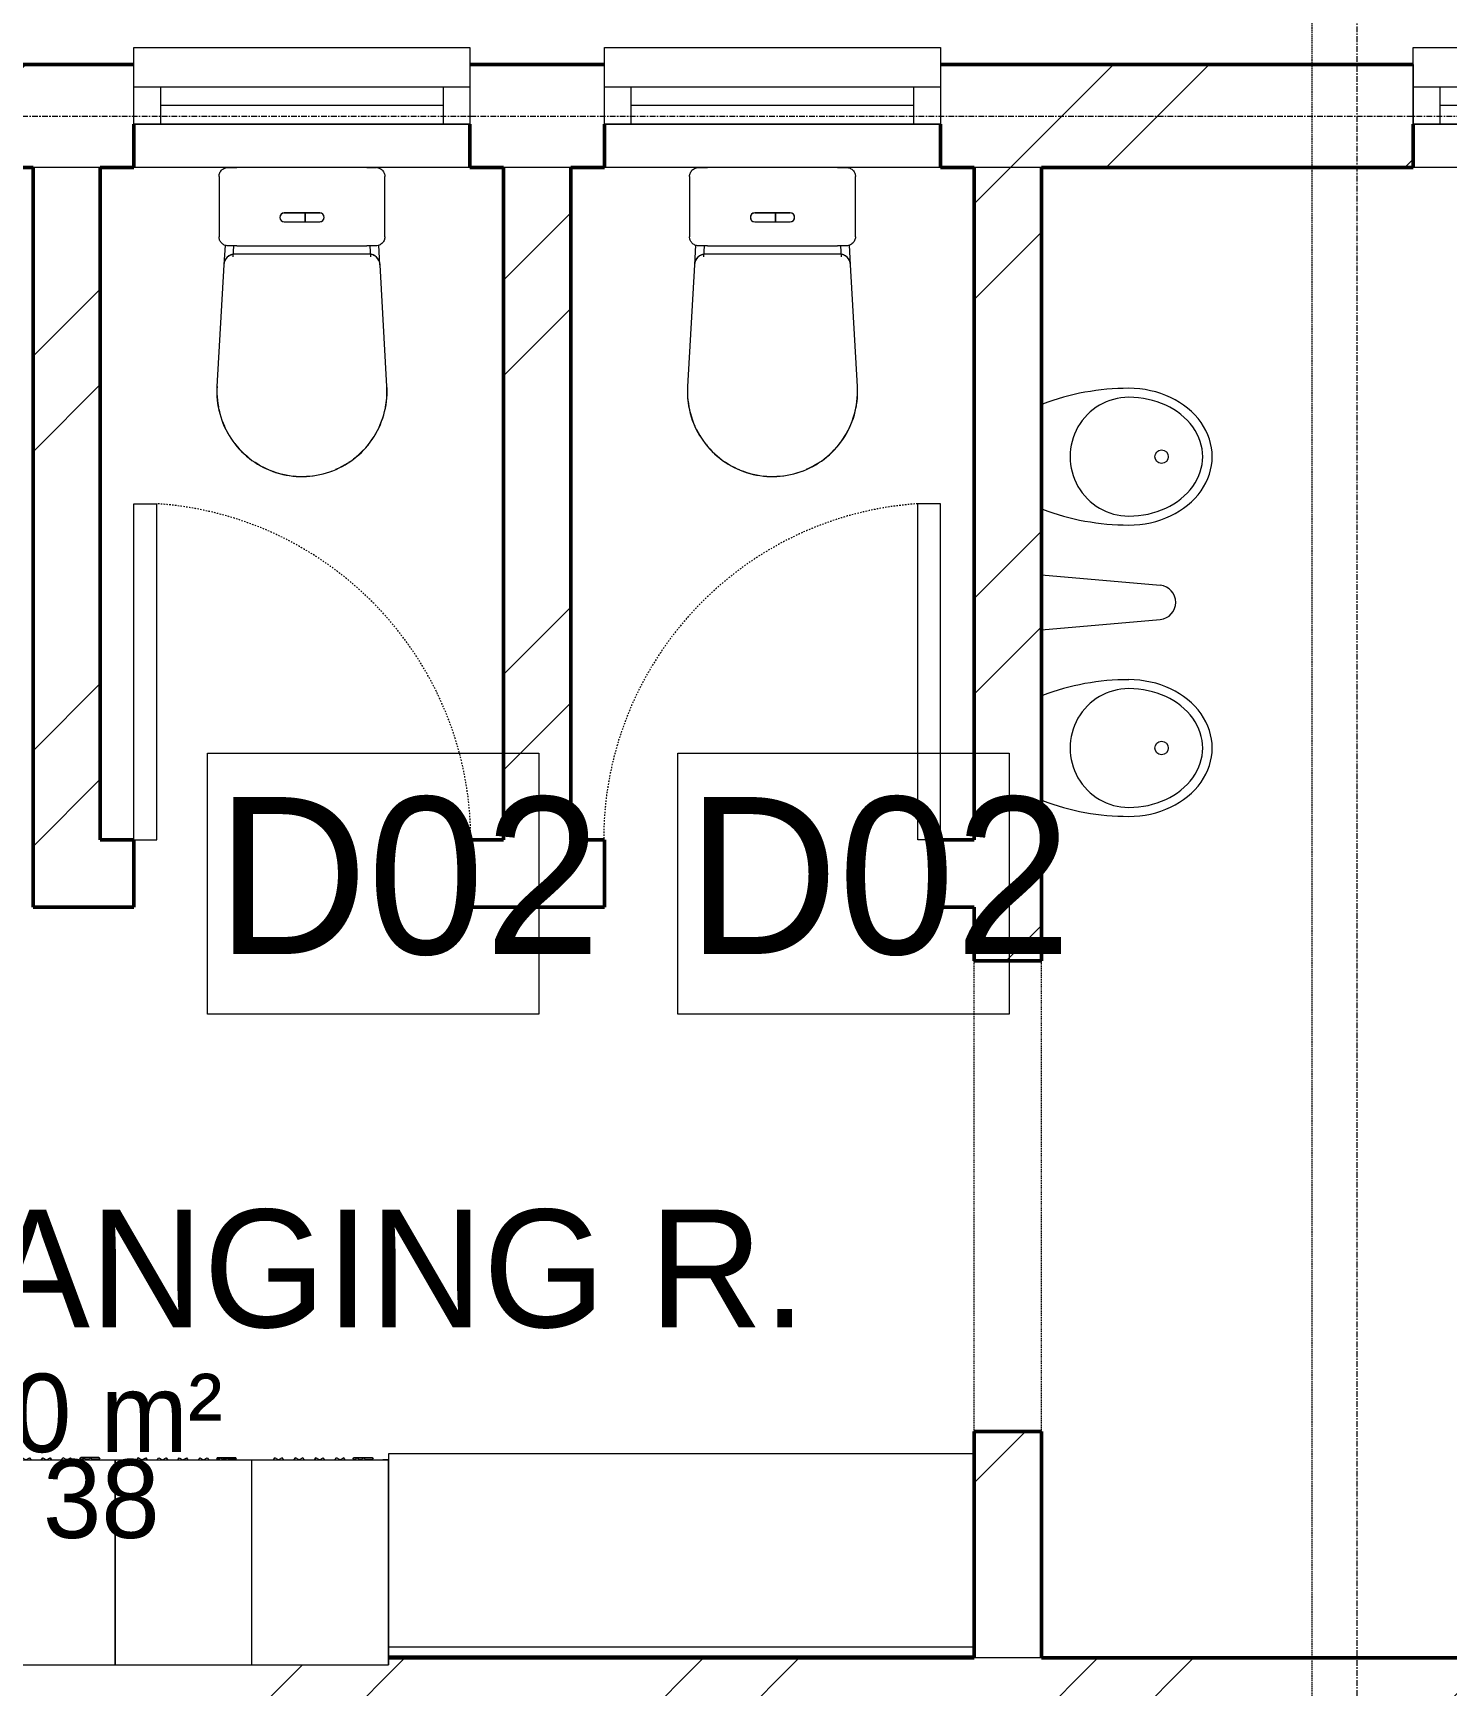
# Model space of a CAD drawing. Header units: inches. Extents: x 22 to 382261, y 22 to 371281.
# Drawn here: x 100290 to 103445, y 65179 to 68866 of the extents above; entities that cross this region are included whole.
import ezdxf

# ---------------------------------------------------------------- set-up
doc = ezdxf.new("R2010")
doc.units = ezdxf.units.IN
doc.header["$MEASUREMENT"] = 0
for name, pattern in [('Dash', [6.35, 3.175, -3.175]), ('Grid Line 1_2_', [22.225, 12.7, -3.175, 3.175, -3.175]), ('Hidden 1_8_', [4.7625, 3.175, -1.5875]), ('Overhead', [3.96875, 2.38125, -1.5875])]:
    doc.linetypes.add(name, pattern=pattern)
for name, color, linetype, lineweight in [('A-AREA-IDEN', 2, 'Continuous', 9), ('A-DETL-HDLN', 90, 'Hidden 1_8_', 9), ('A-DOOR', 31, 'Continuous', 9), ('A-DOOR-HDLN', 31, 'Dash', 9), ('A-DOOR-IDEN', 31, 'Continuous', 9), ('A-FLOR', 192, 'Continuous', 9), ('A-GENM', 13, 'Continuous', 9), ('A-GLAZ', 151, 'Continuous', 9), ('A-GLAZ-SILL', 1, 'Continuous', 9), ('A-WALL', 113, 'Continuous', 9), ('A-WALL-PATT', 111, 'Continuous', 9), ('G-IMPT', 8, 'Continuous', 9), ('I-WALL', 2, 'Continuous', 9), ('P-SANR-FIXT', 6, 'Continuous', 9), ('Q-CASE', 31, 'Continuous', 9), ('Q-SPCQ', 91, 'Continuous', 9), ('S-GRID', 1, 'Continuous', 9)]:
    doc.layers.add(name, color=color, linetype=linetype, lineweight=lineweight)
doc.styles.add('Century Gothic_1', font='GOTHIC.TTF', dxfattribs={"height": 1})
doc.styles.add('Gill Sans MT', font='GIL_____.TTF', dxfattribs={"height": 262.5})
doc.styles.add('Tw Cen MT Condensed', font='TCCM____.TTF', dxfattribs={"height": 1.35})
pattern_1 = [(45, (101903.7, 56557.85), (-440.033, 440.033), []), (45, (101903.7, 57224.6), (-440.033, 440.033), [])]

# ---------------------------------------------------------------- blocks, each defined once
blk = doc.blocks.new('Windows_Sgl_Plain - 750 by 600-438113-01-GROUND FLOOR FURNITURE PLAN')
at = {"layer": 'A-GLAZ'}
for p, q in [((-375, 9.5), (375, 9.5)), ((-375, -161), (-375, 9.5)), ((375, 9.5), (-375, 9.5)), ((-315, -73.5), (-315, 9.5)), ((315, 9.5), (315, -73.5)), ((375, 9.5), (375, -161)), ((-375, -73.5), (-375, -25.5)), ((-315, -32), (315, -32)), ((375, -25.5), (375, -73.5)), ((375, -73.5), (-375, -73.5)), ((375, -161), (-375, -161))]:
    blk.add_line(p, q, dxfattribs=at)
at = {"layer": 'A-GLAZ-SILL'}
for p, q in [((-375, -161), (-375, -124.7)), ((375, -124.7), (375, -161)), ((375, -161), (-375, -161))]:
    blk.add_line(p, q, dxfattribs=at)
blk = doc.blocks.new('Water_Closet_Toilet_19179_0001 - 540 x 360mm-V7-01-GROUND FLOOR FURNITURE PLAN')
at = {"layer": 'P-SANR-FIXT'}
for p, q in [((-165, 154.9), (-158.7, 154.9)), ((0, 154.9), (-145, 154.9)), ((145, 154.9), (0, 154.9)), ((-185, 134.9), (-185, 0.1)), ((185, 0.1), (185, 134.9)), ((-39.7, 53.6), (39.7, 53.6)), ((6.9, 53.6), (-39.7, 53.6)), ((6.9, 33.6), (6.9, 53.6)), ((39.7, 53.6), (6.9, 53.6)), ((6.9, 53.6), (6.9, 33.6)), ((6.9, 33.6), (6.9, 53.6)), ((-39.7, 33.6), (39.7, 33.6)), ((-39.7, 33.6), (6.9, 33.6)), ((6.9, 33.6), (39.7, 33.6)), ((-171.5, -18.7), (-173.9, -62)), ((-153.2, -44.6), (-151.8, -19.9)), ((-145, -19.9), (145, -19.9)), ((151.8, -19.9), (153.2, -44.6)), ((173.9, -62), (171.5, -18.7)), ((-174.3, -62), (-189.7, -333.9)), ((149.3, -38.4), (-149.3, -38.4)), ((189.7, -333.9), (174.3, -62)), ((104.6, -502.9), (107.9, -500.7))]:
    blk.add_line(p, q, dxfattribs=at)
at = {"layer": 'P-SANR-FIXT', "flags": 128}
for points in [[(-158.7, 154.9), (-151.9, 154.9), (-145, 154.9)], [(145, 154.9), (151.9, 154.9), (158.7, 154.9), (165, 154.9)], [(-145, -19.9), (-151.9, -19.9), (-158.7, -19.9), (-165, -19.9)], [(165, -19.9), (158.7, -19.9), (151.9, -19.9), (145, -19.9)], [(-149.3, -38.4), (-150.3, -38.4), (-151.3, -38.5), (-152.3, -38.6), (-153.3, -38.7), (-154.3, -38.9), (-155.2, -39.1), (-156.2, -39.4), (-157.2, -39.7), (-158.1, -40), (-159, -40.4), (-159.9, -40.8), (-160.8, -41.2), (-161.7, -41.7), (-162.6, -42.2), (-163.4, -42.8), (-164.2, -43.4), (-165, -44), (-165.8, -44.6), (-166.5, -45.3), (-167.2, -46), (-167.9, -46.7), (-168.6, -47.5), (-169.2, -48.3), (-169.8, -49.1), (-170.3, -49.9), (-170.9, -50.8), (-171.3, -51.6), (-171.8, -52.5), (-172.2, -53.4), (-172.6, -54.4), (-172.9, -55.3), (-173.2, -56.3), (-173.5, -57.2), (-173.7, -58.2), (-173.9, -59.2), (-174.1, -60.2), (-174.2, -61.2), (-174.3, -62)], [(-149.3, -38.4), (-150.3, -38.4), (-151.3, -38.5), (-152.3, -38.6), (-153.3, -38.7), (-154.3, -38.9), (-155.2, -39.1), (-156.2, -39.4), (-157.2, -39.7), (-158.1, -40), (-159, -40.4), (-159.9, -40.8), (-160.8, -41.2), (-161.7, -41.7), (-162.6, -42.2), (-163.4, -42.8), (-164.2, -43.4), (-165, -44), (-165.8, -44.6), (-166.5, -45.3), (-167.2, -46), (-167.9, -46.7), (-168.6, -47.5), (-169.2, -48.3), (-169.8, -49.1), (-170.3, -49.9), (-170.9, -50.8), (-171.3, -51.6), (-171.8, -52.5), (-172.2, -53.4), (-172.6, -54.4), (-172.9, -55.3), (-173.2, -56.3), (-173.5, -57.2), (-173.7, -58.2), (-173.9, -59.2), (-174.1, -60.2), (-174.2, -61.2), (-174.3, -62)], [(174.3, -62), (174.2, -61), (174.1, -60), (173.9, -59), (173.7, -58), (173.5, -57.1), (173.2, -56.1), (172.9, -55.2), (172.5, -54.2), (172.2, -53.3), (171.7, -52.4), (171.3, -51.5), (170.8, -50.6), (170.3, -49.8), (169.7, -49), (169.1, -48.2), (168.5, -47.4), (167.8, -46.6), (167.1, -45.9), (166.4, -45.2), (165.7, -44.5), (164.9, -43.9), (164.1, -43.3), (163.3, -42.7), (162.4, -42.2), (161.6, -41.7), (160.7, -41.2), (159.8, -40.7), (158.9, -40.3), (158, -40), (157, -39.6), (156.1, -39.4), (155.1, -39.1), (154.1, -38.9), (153.1, -38.7), (152.1, -38.6), (151.1, -38.5), (150.1, -38.4), (149.3, -38.4)], [(174.3, -62), (174.2, -61), (174.1, -60), (173.9, -59), (173.7, -58), (173.5, -57.1), (173.2, -56.1), (172.9, -55.2), (172.5, -54.2), (172.2, -53.3), (171.7, -52.4), (171.3, -51.5), (170.8, -50.6), (170.3, -49.8), (169.7, -49), (169.1, -48.2), (168.5, -47.4), (167.8, -46.6), (167.1, -45.9), (166.4, -45.2), (165.7, -44.5), (164.9, -43.9), (164.1, -43.3), (163.3, -42.7), (162.4, -42.2), (161.6, -41.7), (160.7, -41.2), (159.8, -40.7), (158.9, -40.3), (158, -40), (157, -39.6), (156.1, -39.4), (155.1, -39.1), (154.1, -38.9), (153.1, -38.7), (152.1, -38.6), (151.1, -38.5), (150.1, -38.4), (149.3, -38.4)], [(-189.7, -333.9), (-190, -341.5), (-189.9, -349.1), (-189.6, -356.7), (-189, -364.3), (-188.1, -371.8), (-186.8, -379.3), (-185.3, -386.7), (-183.5, -394.1), (-181.3, -401.4), (-178.9, -408.6), (-176.2, -415.7), (-173.2, -422.7), (-170, -429.6), (-166.4, -436.3), (-162.6, -442.9), (-158.6, -449.3), (-154.3, -455.6), (-149.7, -461.7), (-144.9, -467.5), (-139.9, -473.2), (-134.6, -478.7), (-129.2, -484), (-123.5, -489.1), (-117.6, -493.9), (-111.6, -498.5), (-105.3, -502.8), (-98.9, -506.9), (-92.3, -510.7), (-85.6, -514.3), (-78.8, -517.6), (-71.8, -520.6), (-64.7, -523.3), (-57.5, -525.8), (-50.2, -527.9), (-42.9, -529.8), (-35.4, -531.3), (-27.9, -532.6), (-20.4, -533.6), (-12.8, -534.2), (-5.2, -534.6), (2.4, -534.7), (10, -534.4), (17.5, -533.9), (25.1, -533), (32.6, -531.9), (40.1, -530.4), (47.5, -528.6), (54.8, -526.6), (62, -524.3), (69.1, -521.6), (76.2, -518.7), (83.1, -515.5), (89.8, -512.1), (96.5, -508.4), (102.9, -504.4), (109.2, -500.1), (115.4, -495.6), (121.3, -490.9), (127.1, -485.9), (132.6, -480.7), (137.9, -475.3), (143.1, -469.7), (147.9, -463.9), (152.6, -457.9), (157, -451.7), (161.1, -445.3), (165, -438.8), (168.7, -432.1), (172, -425.3), (175.1, -418.4), (177.9, -411.3), (180.5, -404.1), (182.7, -396.9), (184.6, -389.5), (186.3, -382.1), (187.6, -374.6), (188.7, -367.1), (189.4, -359.5), (189.9, -351.9), (190, -344.3), (189.8, -336.8), (189.7, -333.9)], [(-189.7, -333.9), (-190, -341.5), (-189.9, -349.1), (-189.6, -356.7), (-189, -364.3), (-188.1, -371.8), (-186.8, -379.3), (-185.3, -386.7), (-183.5, -394.1), (-181.3, -401.4), (-178.9, -408.6), (-176.2, -415.7), (-173.2, -422.7), (-170, -429.6), (-166.4, -436.3), (-162.6, -442.9), (-158.6, -449.3), (-154.3, -455.6), (-149.7, -461.7), (-144.9, -467.5), (-139.9, -473.2), (-134.6, -478.7), (-129.2, -484), (-123.5, -489.1), (-117.6, -493.9), (-111.6, -498.5), (-105.3, -502.8), (-98.9, -506.9), (-92.3, -510.7), (-85.6, -514.3), (-78.8, -517.6), (-71.8, -520.6), (-64.7, -523.3), (-57.5, -525.8), (-50.2, -527.9), (-42.9, -529.8), (-35.4, -531.3), (-27.9, -532.6), (-20.4, -533.6), (-12.8, -534.2), (-5.2, -534.6), (2.4, -534.7), (10, -534.4), (17.5, -533.9), (25.1, -533), (32.6, -531.9), (40.1, -530.4), (47.5, -528.6), (54.8, -526.6), (62, -524.3), (69.1, -521.6), (76.2, -518.7), (83.1, -515.5), (89.8, -512.1), (96.5, -508.4), (102.9, -504.4), (109.2, -500.1), (115.4, -495.6), (121.3, -490.9), (127.1, -485.9), (132.6, -480.7), (137.9, -475.3), (143.1, -469.7), (147.9, -463.9), (152.6, -457.9), (157, -451.7), (161.1, -445.3), (165, -438.8), (168.7, -432.1), (172, -425.3), (175.1, -418.4), (177.9, -411.3), (180.5, -404.1), (182.7, -396.9), (184.6, -389.5), (186.3, -382.1), (187.6, -374.6), (188.7, -367.1), (189.4, -359.5), (189.9, -351.9), (190, -344.3), (189.8, -336.8), (189.7, -333.9)], [(-189.4, -333.9), (-189.7, -341.5), (-189.6, -349.1), (-189.3, -356.7), (-188.7, -364.2), (-187.7, -371.8), (-186.5, -379.2)], [(186.5, -378.9), (187.3, -374.6), (188.4, -367.1), (189.1, -359.5), (189.6, -351.9), (189.7, -344.3), (189.5, -336.8), (189.4, -333.9)], [(-185.4, -384.5), (-185, -386.7), (-183.2, -394), (-181, -401.3), (-178.6, -408.5), (-175.9, -415.6), (-173, -422.6)], [(172, -424.6), (174.8, -418.2), (177.6, -411.2), (180.2, -404), (182.4, -396.8), (184.3, -389.4), (185.4, -384.5)], [(-169.5, -429.8), (-166.2, -436.2), (-162.4, -442.7), (-158.3, -449.1), (-154, -455.4), (-149.5, -461.5)], [(148.4, -462.8), (152.3, -457.7), (156.7, -451.5), (160.9, -445.2), (164.8, -438.6), (168.4, -432)], [(-147.6, -463.8), (-144.7, -467.3), (-139.7, -473), (-134.4, -478.5), (-129, -483.8), (-123.3, -488.8), (-117.4, -493.6), (-115.2, -495.3)], [(115.2, -495.4), (121.1, -490.7), (126.9, -485.7), (132.4, -480.5), (137.7, -475.1)], [(-104.6, -502.9), (-98.7, -506.6), (-92.2, -510.5), (-85.5, -514), (-78.6, -517.3), (-74.6, -519)], [(76, -518.5), (82.9, -515.3), (89.7, -511.8), (96.3, -508.1), (102.8, -504.1)], [(-67.6, -521.9), (-64.6, -523), (-57.4, -525.5), (-50.1, -527.6), (-42.8, -529.5), (-35.4, -531), (-28.4, -532.2)], [(-19.9, -533.3), (-12.8, -533.9), (-5.2, -534.3), (2.4, -534.3), (10, -534.1), (17.5, -533.6), (22.7, -533)], [(28.7, -532.1), (32.6, -531.5), (40, -530.1), (47.4, -528.3), (54.7, -526.3), (61.9, -524), (65.9, -522.5)]]:
    blk.add_lwpolyline(points, dxfattribs=at)
at = {"layer": 'P-SANR-FIXT'}
for centre, radius, start, end in [((-39.4, 43.6), 10, 91.7704, 268.2296), ((-39.4, 43.6), 10, 106.4754, 253.5246), ((39.4, 43.6), 10, 271.7704, 88.2296), ((39.4, 43.6), 10, 58.8197, 88.2296), ((39.4, 43.6), 10, 286.4754, 44.1148), ((-149.3, -63.4), 25, 90, 176.7501), ((149.3, -63.4), 25, 3.2499, 90), ((0, -344.7), 190, 176.7501, 181.0868), ((0, -344.7), 190, 184.4654, 191.0962), ((0, -344.7), 190, 348.9038, 355.5346), ((0, -344.7), 190, 358.9132, 3.2499), ((0, -344.7), 190, 201.3178, 205.4424), ((0, -344.7), 190, 209.2024, 210.3449), ((0, -344.7), 190, 329.6551, 330.7976), ((0, -344.7), 190, 334.5576, 338.6822), ((0, -344.7), 190, 216.5793, 221.6168), ((0, -344.7), 190, 313.643, 323.4207), ((0, -344.7), 190, 248.4808, 255.5011), ((0, -344.7), 190, 268.3608, 277.1731)]:
    blk.add_arc(centre, radius, start, end, dxfattribs=at)
for points, knots in [([(-185, 134.9), (-185, 136.3), (-184.7, 139.1), (-183.4, 143.1), (-181.2, 146.9), (-178.2, 150.2), (-174.4, 152.8), (-170.2, 154.4), (-167.3, 154.8), (-166, 154.9)], [0, 0, 0, 0, 0.1428571, 0.2857143, 0.4285714, 0.5714286, 0.7142857, 0.8571429, 0.9719276, 0.9719276, 0.9719276, 0.9719276]), ([(166.1, 154.9), (168.6, 154.7), (172.4, 153.8), (176.8, 151.2), (179.7, 148.6), (182.1, 145.5), (184.3, 141), (185, 137.3), (185, 134.9)], [0.031614, 0.031614, 0.031614, 0.031614, 0.25, 0.375, 0.5, 0.625, 0.75, 1, 1, 1, 1]), ([(-165, -19.9), (-167.9, -19.9), (-172.1, -18.9), (-176.8, -16.2), (-179.7, -13.6), (-182.1, -10.5), (-184.3, -6), (-185, -2.3), (-185, 0.1)], [0, 0, 0, 0, 0.25, 0.375, 0.5, 0.625, 0.75, 1, 1, 1, 1])]:
    blk.add_open_spline(points, degree=3, knots=knots, dxfattribs=at)
blk.add_open_spline([(185, 0.1), (185, -1.3), (184.7, -4.1), (183.4, -8.1), (181.2, -11.9), (178.2, -15.2), (174.4, -17.8), (169.9, -19.5), (166.7, -19.9), (165, -19.9)], degree=3, dxfattribs=at)
blk = doc.blocks.new('Water_Closet_Toilet_19179_0001 - 540 x 360mm-V11-01-GROUND FLOOR FURNITURE PLAN')
at = {"layer": 'P-SANR-FIXT'}
for p, q in [((0, 154.9), (-145, 154.9)), ((145, 154.9), (0, 154.9)), ((-185, 134.9), (-185, 0.1)), ((185, 0.1), (185, 134.9)), ((-39.7, 53.6), (39.7, 53.6)), ((6.9, 53.6), (-39.7, 53.6)), ((6.9, 33.6), (6.9, 53.6)), ((39.7, 53.6), (6.9, 53.6)), ((6.9, 53.6), (6.9, 33.6)), ((6.9, 33.6), (6.9, 53.6)), ((-39.7, 33.6), (39.7, 33.6)), ((-39.7, 33.6), (6.9, 33.6)), ((6.9, 33.6), (39.7, 33.6)), ((-171.5, -18.7), (-173.9, -62)), ((-153.2, -44.6), (-151.8, -19.9)), ((-145, -19.9), (145, -19.9)), ((151.8, -19.9), (153.2, -44.6)), ((173.9, -62), (171.5, -18.7)), ((-174.3, -62), (-189.7, -333.9)), ((149.3, -38.4), (-149.3, -38.4)), ((189.7, -333.9), (174.3, -62)), ((-117.2, -493.8), (-115.2, -495.3)), ((-107.7, -500.8), (-105.1, -502.6)), ((104.6, -502.9), (107.9, -500.7))]:
    blk.add_line(p, q, dxfattribs=at)
at = {"layer": 'P-SANR-FIXT', "flags": 128}
for points in [[(-165, 154.9), (-158.7, 154.9), (-151.9, 154.9), (-145, 154.9)], [(145, 154.9), (151.9, 154.9), (158.7, 154.9), (165, 154.9)], [(-145, -19.9), (-151.9, -19.9), (-158.7, -19.9), (-165, -19.9)], [(165, -19.9), (158.7, -19.9), (151.9, -19.9), (145, -19.9)], [(-149.3, -38.4), (-150.3, -38.4), (-151.3, -38.5), (-152.3, -38.6), (-153.3, -38.7), (-154.3, -38.9), (-155.2, -39.1), (-156.2, -39.4), (-157.2, -39.7), (-158.1, -40), (-159, -40.4), (-159.9, -40.8), (-160.8, -41.2), (-161.7, -41.7), (-162.6, -42.2), (-163.4, -42.8), (-164.2, -43.4), (-165, -44), (-165.8, -44.6), (-166.5, -45.3), (-167.2, -46), (-167.9, -46.7), (-168.6, -47.5), (-169.2, -48.3), (-169.8, -49.1), (-170.3, -49.9), (-170.9, -50.8), (-171.3, -51.6), (-171.8, -52.5), (-172.2, -53.4), (-172.6, -54.4), (-172.9, -55.3), (-173.2, -56.3), (-173.5, -57.2), (-173.7, -58.2), (-173.9, -59.2), (-174.1, -60.2), (-174.2, -61.2), (-174.3, -62)], [(-149.3, -38.4), (-150.3, -38.4), (-151.3, -38.5), (-152.3, -38.6), (-153.3, -38.7), (-154.3, -38.9), (-155.2, -39.1), (-156.2, -39.4), (-157.2, -39.7), (-158.1, -40), (-159, -40.4), (-159.9, -40.8), (-160.8, -41.2), (-161.7, -41.7), (-162.6, -42.2), (-163.4, -42.8), (-164.2, -43.4), (-165, -44), (-165.8, -44.6), (-166.5, -45.3), (-167.2, -46), (-167.9, -46.7), (-168.6, -47.5), (-169.2, -48.3), (-169.8, -49.1), (-170.3, -49.9), (-170.9, -50.8), (-171.3, -51.6), (-171.8, -52.5), (-172.2, -53.4), (-172.6, -54.4), (-172.9, -55.3), (-173.2, -56.3), (-173.5, -57.2), (-173.7, -58.2), (-173.9, -59.2), (-174.1, -60.2), (-174.2, -61.2), (-174.3, -62)], [(174.3, -62), (174.2, -61), (174.1, -60), (173.9, -59), (173.7, -58), (173.5, -57.1), (173.2, -56.1), (172.9, -55.2), (172.5, -54.2), (172.2, -53.3), (171.7, -52.4), (171.3, -51.5), (170.8, -50.6), (170.3, -49.8), (169.7, -49), (169.1, -48.2), (168.5, -47.4), (167.8, -46.6), (167.1, -45.9), (166.4, -45.2), (165.7, -44.5), (164.9, -43.9), (164.1, -43.3), (163.3, -42.7), (162.4, -42.2), (161.6, -41.7), (160.7, -41.2), (159.8, -40.7), (158.9, -40.3), (158, -40), (157, -39.6), (156.1, -39.4), (155.1, -39.1), (154.1, -38.9), (153.1, -38.7), (152.1, -38.6), (151.1, -38.5), (150.1, -38.4), (149.3, -38.4)], [(174.3, -62), (174.2, -61), (174.1, -60), (173.9, -59), (173.7, -58), (173.5, -57.1), (173.2, -56.1), (172.9, -55.2), (172.5, -54.2), (172.2, -53.3), (171.7, -52.4), (171.3, -51.5), (170.8, -50.6), (170.3, -49.8), (169.7, -49), (169.1, -48.2), (168.5, -47.4), (167.8, -46.6), (167.1, -45.9), (166.4, -45.2), (165.7, -44.5), (164.9, -43.9), (164.1, -43.3), (163.3, -42.7), (162.4, -42.2), (161.6, -41.7), (160.7, -41.2), (159.8, -40.7), (158.9, -40.3), (158, -40), (157, -39.6), (156.1, -39.4), (155.1, -39.1), (154.1, -38.9), (153.1, -38.7), (152.1, -38.6), (151.1, -38.5), (150.1, -38.4), (149.3, -38.4)], [(-189.7, -333.9), (-190, -341.5), (-189.9, -349.1), (-189.6, -356.7), (-189, -364.3), (-188.1, -371.8), (-186.8, -379.3), (-185.3, -386.7), (-183.5, -394.1), (-181.3, -401.4), (-178.9, -408.6), (-176.2, -415.7), (-173.2, -422.7), (-170, -429.6), (-166.4, -436.3), (-162.6, -442.9), (-158.6, -449.3), (-154.3, -455.6), (-149.7, -461.7), (-144.9, -467.5), (-139.9, -473.2), (-134.6, -478.7), (-129.2, -484), (-123.5, -489.1), (-117.6, -493.9), (-111.6, -498.5), (-105.3, -502.8), (-98.9, -506.9), (-92.3, -510.7), (-85.6, -514.3), (-78.8, -517.6), (-71.8, -520.6), (-64.7, -523.3), (-57.5, -525.8), (-50.2, -527.9), (-42.9, -529.8), (-35.4, -531.3), (-27.9, -532.6), (-20.4, -533.6), (-12.8, -534.2), (-5.2, -534.6), (2.4, -534.7), (10, -534.4), (17.5, -533.9), (25.1, -533), (32.6, -531.9), (40.1, -530.4), (47.5, -528.6), (54.8, -526.6), (62, -524.3), (69.1, -521.6), (76.2, -518.7), (83.1, -515.5), (89.8, -512.1), (96.5, -508.4), (102.9, -504.4), (109.2, -500.1), (115.4, -495.6), (121.3, -490.9), (127.1, -485.9), (132.6, -480.7), (137.9, -475.3), (143.1, -469.7), (147.9, -463.9), (152.6, -457.9), (157, -451.7), (161.1, -445.3), (165, -438.8), (168.7, -432.1), (172, -425.3), (175.1, -418.4), (177.9, -411.3), (180.5, -404.1), (182.7, -396.9), (184.6, -389.5), (186.3, -382.1), (187.6, -374.6), (188.7, -367.1), (189.4, -359.5), (189.9, -351.9), (190, -344.3), (189.8, -336.8), (189.7, -333.9)], [(-189.7, -333.9), (-190, -341.5), (-189.9, -349.1), (-189.6, -356.7), (-189, -364.3), (-188.1, -371.8), (-186.8, -379.3), (-185.3, -386.7), (-183.5, -394.1), (-181.3, -401.4), (-178.9, -408.6), (-176.2, -415.7), (-173.2, -422.7), (-170, -429.6), (-166.4, -436.3), (-162.6, -442.9), (-158.6, -449.3), (-154.3, -455.6), (-149.7, -461.7), (-144.9, -467.5), (-139.9, -473.2), (-134.6, -478.7), (-129.2, -484), (-123.5, -489.1), (-117.6, -493.9), (-111.6, -498.5), (-105.3, -502.8), (-98.9, -506.9), (-92.3, -510.7), (-85.6, -514.3), (-78.8, -517.6), (-71.8, -520.6), (-64.7, -523.3), (-57.5, -525.8), (-50.2, -527.9), (-42.9, -529.8), (-35.4, -531.3), (-27.9, -532.6), (-20.4, -533.6), (-12.8, -534.2), (-5.2, -534.6), (2.4, -534.7), (10, -534.4), (17.5, -533.9), (25.1, -533), (32.6, -531.9), (40.1, -530.4), (47.5, -528.6), (54.8, -526.6), (62, -524.3), (69.1, -521.6), (76.2, -518.7), (83.1, -515.5), (89.8, -512.1), (96.5, -508.4), (102.9, -504.4), (109.2, -500.1), (113.7, -496.9)], [(-189.4, -333.9), (-189.7, -341.5), (-189.6, -349.1), (-189.3, -356.7), (-188.7, -364.2), (-187.7, -371.8), (-186.5, -379.2)], [(115.4, -495.6), (121.3, -490.9), (127.1, -485.9), (132.6, -480.7), (137.9, -475.3), (143.1, -469.7), (147.9, -463.9), (152.6, -457.9), (157, -451.7), (161.1, -445.3), (165, -438.8), (168.7, -432.1), (172, -425.3), (175.1, -418.4), (177.9, -411.3), (180.5, -404.1), (182.7, -396.9), (184.6, -389.5), (186.3, -382.1), (187.6, -374.6), (188.7, -367.1), (189.4, -359.5), (189.9, -351.9), (190, -344.3), (189.8, -336.8), (189.7, -333.9)], [(186.5, -378.9), (187.3, -374.6), (188.4, -367.1), (189.1, -359.5), (189.6, -351.9), (189.7, -344.3), (189.5, -336.8), (189.4, -333.9)], [(-185.4, -384.5), (-185, -386.7), (-183.2, -394), (-181, -401.3), (-178.6, -408.5), (-175.9, -415.6), (-173, -422.6)], [(172, -424.6), (174.8, -418.2), (177.6, -411.2), (180.2, -404), (182.4, -396.8), (184.3, -389.4), (185.4, -384.5)], [(-169.5, -429.8), (-166.2, -436.2), (-162.4, -442.7), (-158.3, -449.1), (-154, -455.4), (-149.5, -461.5)], [(148.4, -462.8), (152.3, -457.7), (156.7, -451.5), (160.9, -445.2), (164.8, -438.6), (168.4, -432)], [(-147.6, -463.8), (-144.7, -467.3), (-139.7, -473), (-134.4, -478.5), (-129, -483.8), (-123.3, -488.8), (-117.4, -493.6)], [(115.2, -495.4), (121.1, -490.7), (126.9, -485.7), (132.4, -480.5), (137.7, -475.1)], [(-104.6, -502.9), (-98.7, -506.6), (-92.2, -510.5), (-85.5, -514), (-78.6, -517.3), (-74.6, -519)], [(76, -518.5), (82.9, -515.3), (89.7, -511.8), (96.3, -508.1), (102.8, -504.1)], [(-67.6, -521.9), (-64.6, -523), (-57.4, -525.5), (-50.1, -527.6), (-42.8, -529.5), (-35.4, -531), (-28.4, -532.2)], [(-19.9, -533.3), (-12.8, -533.9), (-5.2, -534.3), (2.4, -534.3), (10, -534.1), (17.5, -533.6), (22.7, -533)], [(28.7, -532.1), (32.6, -531.5), (40, -530.1), (47.4, -528.3), (54.7, -526.3), (61.9, -524), (65.9, -522.5)]]:
    blk.add_lwpolyline(points, dxfattribs=at)
at = {"layer": 'P-SANR-FIXT'}
for centre, radius, start, end in [((-39.4, 43.6), 10, 91.7704, 268.2296), ((-39.4, 43.6), 10, 106.4754, 253.5246), ((39.4, 43.6), 10, 271.7704, 88.2296), ((39.4, 43.6), 10, 58.8197, 88.2296), ((39.4, 43.6), 10, 286.4754, 44.1148), ((-149.3, -63.4), 25, 90, 176.7501), ((149.3, -63.4), 25, 3.2499, 90), ((0, -344.7), 190, 176.7501, 181.0868), ((0, -344.7), 190, 184.4654, 191.0962), ((0, -344.7), 190, 348.9038, 355.5346), ((0, -344.7), 190, 358.9132, 3.2499), ((0, -344.7), 190, 201.3178, 205.4424), ((0, -344.7), 190, 209.2024, 210.3449), ((0, -344.7), 190, 329.6551, 330.7976), ((0, -344.7), 190, 334.5576, 338.6822), ((0, -344.7), 190, 216.5793, 221.6168), ((0, -344.7), 190, 313.643, 323.4207), ((0, -344.7), 190, 248.4808, 255.5011), ((0, -344.7), 190, 268.3608, 277.1731)]:
    blk.add_arc(centre, radius, start, end, dxfattribs=at)
for points, knots in [([(-185, 134.9), (-185, 136.3), (-184.7, 139.1), (-183.4, 143.1), (-181.2, 146.9), (-178.2, 150.2), (-174.4, 152.8), (-170.2, 154.4), (-167.3, 154.8), (-166, 154.9)], [0, 0, 0, 0, 0.1428571, 0.2857143, 0.4285714, 0.5714286, 0.7142857, 0.8571429, 0.9719276, 0.9719276, 0.9719276, 0.9719276]), ([(166.1, 154.9), (168.6, 154.7), (172.4, 153.8), (176.8, 151.2), (179.7, 148.6), (182.1, 145.5), (184.3, 141), (185, 137.3), (185, 134.9)], [0.031614, 0.031614, 0.031614, 0.031614, 0.25, 0.375, 0.5, 0.625, 0.75, 1, 1, 1, 1]), ([(-165, -19.9), (-167.9, -19.9), (-172.1, -18.9), (-176.8, -16.2), (-179.7, -13.6), (-182.1, -10.5), (-184.3, -6), (-185, -2.3), (-185, 0.1)], [0, 0, 0, 0, 0.25, 0.375, 0.5, 0.625, 0.75, 1, 1, 1, 1])]:
    blk.add_open_spline(points, degree=3, knots=knots, dxfattribs=at)
blk.add_open_spline([(185, 0.1), (185, -1.3), (184.7, -4.1), (183.4, -8.1), (181.2, -11.9), (178.2, -15.2), (174.4, -17.8), (169.9, -19.5), (166.7, -19.9), (165, -19.9)], degree=3, dxfattribs=at)
blk = doc.blocks.new('M_Single-Flush - d02  toilet 750 by 2100-458075-01-GROUND FLOOR FURNITURE PLAN')
at = {"layer": 'A-DOOR'}
for p, q in [((375, -75), (324, -75)), ((324, -75), (324, -825)), ((375, -75), (375, -825)), ((375, -825), (324, -825))]:
    blk.add_line(p, q, dxfattribs=at)
at = {"layer": 'A-DOOR-HDLN'}
blk.add_arc((375, -75), 751.7, 180, 266.1097, dxfattribs=at)
blk = doc.blocks.new('M_Single-Flush - d02  toilet 750 by 2100-458076-01-GROUND FLOOR FURNITURE PLAN')
at = {"layer": 'A-DOOR'}
for p, q in [((375, 825), (324, 825)), ((324, 75), (324, 825)), ((375, 75), (375, 825)), ((375, 75), (324, 75))]:
    blk.add_line(p, q, dxfattribs=at)
at = {"layer": 'A-DOOR-HDLN'}
blk.add_arc((375, 75), 751.7, 93.8903, 180, dxfattribs=at)
blk = doc.blocks.new('M_Passage Opening-Cased - 0915 x 2134mm 2-782817-01-GROUND FLOOR FURNITURE PLAN')
at = {"layer": 'A-GENM', "linetype": 'Overhead'}
for p, q in [((-533.2, 75), (516.8, 75)), ((-533.2, -75), (516.8, -75))]:
    blk.add_line(p, q, dxfattribs=at)
blk = doc.blocks.new('Vanity Counter Top - 450-895068-01-GROUND FLOOR FURNITURE PLAN')
at = {"layer": 'Q-CASE'}
for p, q in [((106.3, 0), (-1200.5, 0)), ((-1200.5, 0), (-1200.5, -450)), ((-1200.5, -19.1), (106.3, -19.1)), ((106.3, -450), (106.3, -437.2)), ((-1200.5, -450), (106.3, -450))]:
    blk.add_line(p, q, dxfattribs=at)
blk = doc.blocks.new('Line of Urinals _UK_ - 2 Urinals w Screen-782730-01-GROUND FLOOR FURNITURE PLAN')
at = {"layer": 'P-SANR-FIXT'}
for p, q in [((-261.2, 75.1), (-238, 340.2)), ((-138.8, 75.1), (-162, 340.2)), ((-407.6, 77.6), (-642.4, 77.6)), ((-138.8, 75.1), (-261.2, 75.1)), ((242.4, 77.6), (7.6, 77.6))]:
    blk.add_line(p, q, dxfattribs=at)
for centre in [(-525, 343.3), (125, 343.3)]:
    blk.add_circle(centre, 15, dxfattribs=at)
for centre, radius, start, end in [((-200, 336.8), 38.2, 5, 175), ((-132.6, 270), 544.9, 180, 200.6739), ((-917.4, 270), 544.9, 339.3261, 360), ((517.4, 270), 544.9, 180, 200.6739), ((-267.4, 270), 544.9, 339.3261, 360)]:
    blk.add_arc(centre, radius, start, end, dxfattribs=at)
for centre, major_axis, ratio, start_param, end_param in [((-525, 270), (0, 186.2), 0.819068, 4.712389, 7.853982), ((125, 270), (0, 186.2), 0.819068, 4.712389, 7.853982), ((-525, 270), (0, 165), 0.80303, 4.712389, 7.853982), ((125, 270), (0, 165), 0.80303, 4.712389, 7.853982), ((-525, 270), (-132.5, 0), 0.987707, 0, 3.141593), ((125, 270), (-132.5, 0), 0.987707, 0, 3.141593)]:
    blk.add_ellipse(centre, major_axis=major_axis, ratio=ratio, start_param=start_param, end_param=end_param, dxfattribs=at)
blk = doc.blocks.new('Locker08 - 12ZLKR08_dwg-783368-01-GROUND FLOOR FURNITURE PLAN')
at = {"layer": 'G-IMPT'}
for p, q in [((457.2, 914.4), (0, 914.4)), ((0, 914.4), (457.2, 914.4)), ((0, 914.4), (0, 609.6)), ((0, 914.4), (0, 609.6)), ((457.2, 914.4), (0, 914.4)), ((457.2, 914.4), (0, 914.4)), ((457.2, 914.4), (457.2, 609.6)), ((457.2, 914.4), (457.2, 901.7)), ((457.2, 901.7), (457.2, 622.3)), ((457.2, 866.5), (461.8, 863.1)), ((461.8, 863.1), (457.2, 866.5)), ((457.2, 854.9), (461.8, 863.1)), ((457.2, 854.9), (461.8, 846.6)), ((457.2, 843.2), (461.8, 846.6)), ((461.8, 846.6), (457.2, 843.2)), ((457.2, 820.8), (461.8, 817.4)), ((457.2, 820.8), (461.8, 817.4)), ((457.2, 809.2), (461.8, 817.4)), ((457.2, 809.2), (461.8, 800.9)), ((461.8, 800.9), (457.2, 797.4)), ((457.2, 797.4), (461.8, 800.9)), ((461.8, 771.7), (457.2, 775.1)), ((457.2, 775.1), (461.8, 771.7)), ((461.8, 771.7), (457.2, 763.4)), ((457.2, 763.4), (461.8, 755.2)), ((461.8, 755.2), (457.2, 751.7)), ((457.2, 751.7), (461.8, 755.2)), ((457.2, 729.4), (461.8, 726)), ((457.2, 729.4), (461.8, 726)), ((457.2, 717.7), (461.8, 726)), ((457.2, 717.7), (461.8, 709.5)), ((457.2, 706), (461.8, 709.5)), ((457.2, 706), (461.8, 709.5)), ((461.8, 680.3), (457.2, 683.7)), ((457.2, 683.7), (461.8, 680.3)), ((461.8, 680.3), (457.2, 672)), ((461.8, 663.7), (457.2, 672)), ((458.8, 688.9), (462.1, 686.4)), ((458.8, 682.5), (458.8, 688.9)), ((458.8, 669.1), (458.8, 674.8)), ((462.1, 646.4), (462.1, 686.4)), ((457.2, 660.3), (461.8, 663.7)), ((457.2, 660.3), (461.8, 663.7)), ((458.8, 643.9), (458.8, 661.5)), ((462.1, 646.4), (458.8, 643.9)), ((0, 609.6), (0, 304.8)), ((0, 609.6), (457.2, 609.6)), ((0, 609.6), (0, 304.8)), ((457.2, 609.6), (0, 609.6)), ((457.2, 609.6), (0, 609.6)), ((457.2, 622.3), (457.2, 609.6)), ((457.2, 609.6), (457.2, 304.8)), ((457.2, 609.6), (457.2, 596.9)), ((457.2, 596.9), (457.2, 317.5)), ((457.2, 561.7), (461.8, 558.3)), ((461.8, 558.3), (457.2, 561.7)), ((457.2, 550.1), (461.8, 558.3)), ((457.2, 550.1), (461.8, 541.8)), ((461.8, 541.8), (457.2, 538.4)), ((457.2, 538.4), (461.8, 541.8)), ((457.2, 516), (461.8, 512.6)), ((457.2, 516), (461.8, 512.6)), ((461.8, 512.6), (457.2, 504.4)), ((457.2, 504.4), (461.8, 496.1)), ((461.8, 496.1), (457.2, 492.6)), ((457.2, 492.6), (461.8, 496.1)), ((457.2, 470.3), (461.8, 466.9)), ((457.2, 470.3), (461.8, 466.9)), ((461.8, 466.9), (457.2, 458.6)), ((457.2, 458.6), (461.8, 450.4)), ((457.2, 446.9), (461.8, 450.4)), ((457.2, 446.9), (461.8, 450.4)), ((461.8, 421.2), (457.2, 424.6)), ((461.8, 421.2), (457.2, 424.6)), ((461.8, 421.2), (457.2, 412.9)), ((457.2, 412.9), (461.8, 404.7)), ((461.8, 404.7), (457.2, 401.2)), ((461.8, 404.7), (457.2, 401.2)), ((457.2, 378.9), (461.8, 375.5)), ((457.2, 378.9), (461.8, 375.5)), ((461.8, 375.5), (457.2, 367.2)), ((462.1, 381.6), (458.8, 384.1)), ((458.8, 377.7), (458.8, 384.1)), ((458.8, 364.3), (458.8, 370)), ((462.1, 381.6), (462.1, 341.6)), ((457.2, 367.2), (461.8, 358.9)), ((457.2, 355.5), (461.8, 358.9)), ((461.8, 358.9), (457.2, 355.5)), ((458.8, 339.1), (458.8, 356.7)), ((458.8, 339.1), (462.1, 341.6)), ((0, 304.8), (0, 0)), ((0, 304.8), (457.2, 304.8)), ((0, 304.8), (0, 0)), ((0, 304.8), (457.2, 304.8)), ((0, 304.8), (457.2, 304.8)), ((457.2, 317.5), (457.2, 304.8)), ((457.2, 304.8), (457.2, 0)), ((457.2, 304.8), (457.2, 292.1)), ((457.2, 292.1), (457.2, 12.7)), ((457.2, 256.9), (461.8, 253.5)), ((457.2, 256.9), (461.8, 253.5)), ((457.2, 245.3), (461.8, 253.5)), ((461.8, 237), (457.2, 245.3)), ((457.2, 233.6), (461.8, 237)), ((457.2, 233.6), (461.8, 237)), ((457.2, 211.2), (461.8, 207.8)), ((461.8, 207.8), (457.2, 211.2)), ((457.2, 199.6), (461.8, 207.8)), ((461.8, 191.3), (457.2, 199.6)), ((457.2, 187.8), (461.8, 191.3)), ((457.2, 187.8), (461.8, 191.3)), ((457.2, 165.5), (461.8, 162.1)), ((461.8, 162.1), (457.2, 165.5)), ((457.2, 153.8), (461.8, 162.1)), ((457.2, 153.8), (461.8, 145.6)), ((457.2, 142.1), (461.8, 145.6)), ((457.2, 142.1), (461.8, 145.6)), ((457.2, 119.8), (461.8, 116.4)), ((457.2, 119.8), (461.8, 116.4)), ((457.2, 108.1), (461.8, 116.4)), ((461.8, 99.9), (457.2, 108.1)), ((457.2, 96.4), (461.8, 99.9)), ((457.2, 96.4), (461.8, 99.9)), ((457.2, 74.1), (461.8, 70.7)), ((457.2, 74.1), (461.8, 70.7)), ((458.8, 79.3), (462.1, 76.8)), ((458.8, 79.3), (458.8, 72.9)), ((462.1, 76.8), (462.1, 36.8)), ((461.8, 70.7), (457.2, 62.4)), ((461.8, 54.1), (457.2, 62.4)), ((457.2, 50.7), (461.8, 54.1)), ((457.2, 50.7), (461.8, 54.1)), ((458.8, 65.2), (458.8, 59.5)), ((458.8, 51.9), (458.8, 34.3)), ((0, 0), (457.2, 0)), ((457.2, 0), (0, 0)), ((457.2, 0), (457.2, 12.7)), ((462.1, 36.8), (458.8, 34.3))]:
    blk.add_line(p, q, dxfattribs=at)
blk = doc.blocks.new('Locker08 - Locker08-783374-01-GROUND FLOOR FURNITURE PLAN')
blk.add_blockref('Locker08 - 12ZLKR08_dwg-783368-01-GROUND FLOOR FURNITURE PLAN', (0, 0))
blk = doc.blocks.new('M_Door Tag1 - M_Door Tag 2-910938-01-GROUND FLOOR FURNITURE PLAN')
at = {"layer": 'A-DOOR-IDEN'}
for p, q in [((-1.206, 1.536), (3.019, 1.536)), ((-1.206, -1.791), (-1.206, 1.536)), ((3.019, 1.536), (3.019, -1.791)), ((3.019, -1.791), (-1.206, -1.791))]:
    blk.add_line(p, q, dxfattribs=at)

msp = doc.modelspace()

# ---------------------------------------------------------------- hatches: boundary and pattern name
at = {"layer": 'A-WALL-PATT'}
h = msp.add_hatch(dxfattribs=at)
h.set_pattern_fill('FP_1', color=256, style=0, pattern_type=2)
h.set_pattern_definition(pattern_1)
h.paths.add_polyline_path([(107259.9, 68566), (107634.9, 68566), (107634.9, 68796), (107259.9, 68796), (107259.9, 68663)])
h.paths.add_polyline_path([(98109.9, 68566), (98414.9, 68566), (98414.9, 68796), (98109.9, 68796)])
h.paths.add_polyline_path([(101489.9, 68566), (101564.9, 68566), (101564.9, 68796), (101264.9, 68796), (101264.9, 68566), (101360.8, 68566)])
h.paths.add_polyline_path([(113029.9, 68566), (113029.9, 68796), (112374.9, 68796), (112374.9, 68566), (112954.9, 68566)])
h.paths.add_polyline_path([(111174.9, 68566), (111174.9, 68796), (110264.9, 68796), (110264.9, 68566), (111009.9, 68566)])
h.paths.add_polyline_path([(99464.9, 68566), (99464.9, 68796), (99164.9, 68796), (99164.9, 68566), (99389.9, 68566)])
h.paths.add_polyline_path([(103369.9, 68566), (103369.9, 68796), (102314.9, 68796), (102314.9, 68566), (102539.9, 68566)])
h.paths.add_polyline_path([(108834.9, 68566), (109064.9, 68566), (109064.9, 68796), (108834.9, 68796)])
h.paths.add_polyline_path([(100214.9, 68566), (100514.9, 68566), (100514.9, 68796), (100214.9, 68796), (100214.9, 68663)])
h.paths.add_polyline_path([(104119.9, 68566), (104409.9, 68566), (104409.9, 68796), (104119.9, 68796), (104119.9, 68663)])
h.paths.add_polyline_path([(106509.9, 68566), (106509.9, 68796), (106209.9, 68796), (106209.9, 68566)])
h.paths.add_polyline_path([(105309.9, 68566), (105459.9, 68566), (105459.9, 68796), (105159.9, 68796), (105159.9, 68566)])
h = msp.add_hatch(dxfattribs=at)
h.set_pattern_fill('FP_1', color=256, style=0, pattern_type=2)
h.set_pattern_definition(pattern_1)
h.paths.add_polyline_path([(100437.1, 66916), (100439.9, 66916), (100439.9, 68566), (100289.9, 68566), (100289.9, 66916)])
h = msp.add_hatch(dxfattribs=at)
h.set_pattern_fill('FP_1', color=256, style=0, pattern_type=2)
h.set_pattern_definition(pattern_1)
h.paths.add_polyline_path([(101489.9, 67066), (101489.9, 68566), (101339.9, 68566), (101339.9, 67066)])
h = msp.add_hatch(dxfattribs=at)
h.set_pattern_fill('FP_1', color=256, style=0, pattern_type=2)
h.set_pattern_definition(pattern_1)
h.paths.add_polyline_path([(102539.9, 65241), (102539.9, 65746), (102389.9, 65746), (102389.9, 65241)])
h.paths.add_polyline_path([(102539.9, 66796), (102539.9, 68566), (102389.9, 68566), (102389.9, 66796)])
h = msp.add_hatch(dxfattribs=at)
h.set_pattern_fill('FP_1', color=256, style=0, pattern_type=2)
h.set_pattern_definition(pattern_1)
h.paths.add_polyline_path([(103244.9, 65011), (103244.9, 65241), (101083.1, 65241), (101083.1, 65226), (99254.3, 65226), (99254.3, 65241), (93304.9, 65241), (93304.9, 65011), (103208.3, 65011)])
h = msp.add_hatch(dxfattribs=at)
h.set_pattern_fill('FP_1', color=256, style=0, pattern_type=2)
h.set_pattern_definition(pattern_1)
h.paths.add_polyline_path([(113994.9, 65011), (113994.9, 65241), (103244.9, 65241), (103244.9, 65011), (113369.2, 65011)])

# ---------------------------------------------------------------- linework, layer by layer
at = {"layer": 'A-DETL-HDLN'}
msp.add_line((103144, 65061), (103144, 69096), dxfattribs=at)
at = {"layer": 'A-FLOR'}
for p, q in [((100724, 68566), (100289.9, 68566)), ((101774, 68566), (101056, 68566)), ((104839.9, 68566), (102106, 68566))]:
    msp.add_line(p, q, dxfattribs=at)
at = {"layer": 'A-WALL', "lineweight": 50}
for p, q in [((100289.9, 68566), (100289.9, 66916)), ((100439.9, 67066), (100439.9, 68566)), ((101339.9, 68566), (101339.9, 67066)), ((101489.9, 67066), (101489.9, 68566)), ((102389.9, 68566), (102389.9, 67066)), ((102539.9, 66796), (102539.9, 68566)), ((100514.9, 67066), (100439.9, 67066)), ((100514.9, 66916), (100514.9, 67066)), ((101339.9, 67066), (101264.9, 67066)), ((101264.9, 67066), (101264.9, 66916)), ((101564.9, 67066), (101489.9, 67066)), ((101564.9, 66916), (101564.9, 67066)), ((102389.9, 67066), (102314.9, 67066)), ((102314.9, 67066), (102314.9, 66916)), ((100289.9, 66916), (100514.9, 66916)), ((101264.9, 66916), (101564.9, 66916)), ((102314.9, 66916), (102389.9, 66916)), ((102389.9, 66916), (102389.9, 66796)), ((102389.9, 66796), (102539.9, 66796)), ((102389.9, 65746), (102389.9, 65241)), ((102539.9, 65746), (102389.9, 65746)), ((102539.9, 65241), (102539.9, 65746))]:
    msp.add_line(p, q, dxfattribs=at)
at = {"layer": 'A-WALL'}
msp.add_line((102539.9, 65241), (102389.9, 65241), dxfattribs=at)
at = {"layer": 'I-WALL', "lineweight": 50}
for p, q in [((100514.9, 68796), (100214.9, 68796)), ((101564.9, 68796), (101264.9, 68796)), ((103369.9, 68796), (102314.9, 68796)), ((100514.9, 68566), (100514.9, 68663)), ((101264.9, 68663), (101264.9, 68566)), ((101564.9, 68566), (101564.9, 68663)), ((102314.9, 68663), (102314.9, 68566)), ((103369.9, 68566), (103369.9, 68663)), ((100214.9, 68566), (100289.9, 68566)), ((100439.9, 68566), (100514.9, 68566)), ((101264.9, 68566), (101339.9, 68566)), ((101489.9, 68566), (101564.9, 68566)), ((102314.9, 68566), (102389.9, 68566)), ((102539.9, 68566), (103369.9, 68566)), ((102389.9, 65241), (101083.1, 65241)), ((105309.9, 65241), (102539.9, 65241))]:
    msp.add_line(p, q, dxfattribs=at)
at = {"layer": 'I-WALL'}
for p, q in [((103369.9, 68796), (103369.9, 68663)), ((101056, 68566), (100724, 68566)), ((102106, 68566), (101774, 68566))]:
    msp.add_line(p, q, dxfattribs=at)
at = {"layer": 'S-GRID', "linetype": 'Grid Line 1_2_'}
for p, q in [((103244.9, 47154.5), (103244.9, 71568.6)), ((88819.9, 68681), (127085.5, 68681))]:
    msp.add_line(p, q, dxfattribs=at)

# ---------------------------------------------------------------- block references
at = {"layer": 'A-DOOR-HDLN', "rotation": 180}
msp.add_blockref('M_Single-Flush - d02  toilet 750 by 2100-458075-01-GROUND FLOOR FURNITURE PLAN', (100889.9, 66991), dxfattribs=at)
at = {"layer": 'A-DOOR-HDLN'}
msp.add_blockref('M_Single-Flush - d02  toilet 750 by 2100-458076-01-GROUND FLOOR FURNITURE PLAN', (101939.9, 66991), dxfattribs=at)
at = {"layer": 'A-DOOR-IDEN', "xscale": 174.9999999999999, "yscale": 174.9999999999999, "zscale": 174.9999999999999}
for p in [(100889.9, 66991), (101939.9, 66991)]:
    msp.add_blockref('M_Door Tag1 - M_Door Tag 2-910938-01-GROUND FLOOR FURNITURE PLAN', p, dxfattribs=at)
at = {"layer": 'A-GENM', "linetype": 'Overhead', "rotation": 90}
msp.add_blockref('M_Passage Opening-Cased - 0915 x 2134mm 2-782817-01-GROUND FLOOR FURNITURE PLAN', (102464.9, 66279.2), dxfattribs=at)
at = {"layer": 'A-GLAZ', "rotation": 180}
for p in [(100889.9, 68672.6), (101939.9, 68672.6), (103744.9, 68672.6)]:
    msp.add_blockref('Windows_Sgl_Plain - 750 by 600-438113-01-GROUND FLOOR FURNITURE PLAN', p, dxfattribs=at)
at = {"layer": 'P-SANR-FIXT'}
for name, p in [('Water_Closet_Toilet_19179_0001 - 540 x 360mm-V7-01-GROUND FLOOR FURNITURE PLAN', (100889.9, 68411.3)), ('Water_Closet_Toilet_19179_0001 - 540 x 360mm-V11-01-GROUND FLOOR FURNITURE PLAN', (101939.9, 68411.3))]:
    msp.add_blockref(name, p, dxfattribs=at)
at = {"layer": 'P-SANR-FIXT', "rotation": 270}
msp.add_blockref('Line of Urinals _UK_ - 2 Urinals w Screen-782730-01-GROUND FLOOR FURNITURE PLAN', (102464.9, 67396), dxfattribs=at)
at = {"layer": 'Q-CASE', "rotation": 180}
msp.add_blockref('Vanity Counter Top - 450-895068-01-GROUND FLOOR FURNITURE PLAN', (101189.5, 65246), dxfattribs=at)
at = {"layer": 'Q-SPCQ', "rotation": 89.9999999999999}
msp.add_blockref('Locker08 - Locker08-783374-01-GROUND FLOOR FURNITURE PLAN', (101083.1, 65226), dxfattribs=at)

# ---------------------------------------------------------------- texts
at = {"layer": 'A-AREA-IDEN', "attachment_point": 1}
for s, insert, char_height, width, style in [('MENS CHANGING R.', (98563.9, 66241.3), 262.5, 4573.627, 'Gill Sans MT'), ('10 m²', (100115.2, 65875.2), 175, 813.713, 'Century Gothic_1'), ('38', (100312.1, 65683.7), 175, 336.709, 'Century Gothic_1')]:
    msp.add_mtext(s, dxfattribs=dict(at, insert=insert, char_height=char_height, width=width, style=style))
at = {"layer": 'A-DOOR-IDEN', "char_height": 350, "width": 785.654, "attachment_point": 1, "style": 'Tw Cen MT Condensed'}
for insert in [(100698.6, 67161.6), (101748.6, 67161.6)]:
    msp.add_mtext('D02', dxfattribs=dict(at, insert=insert))

doc.saveas('drawing.dxf')
